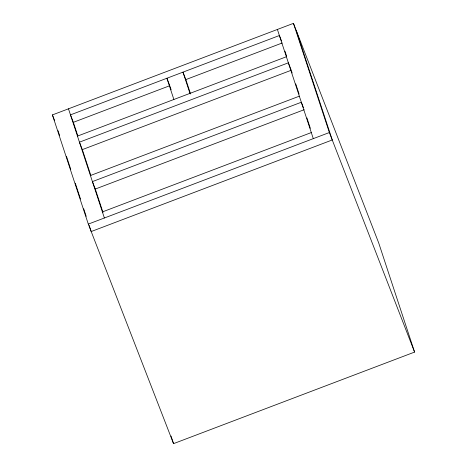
<?xml version="1.0" encoding="UTF-8"?>
<svg xmlns="http://www.w3.org/2000/svg" width="467" height="467" viewBox="0 0 467 467"><rect width="100%" height="100%" fill="white"/><g stroke="black" fill="none" stroke-linecap="round" stroke-linejoin="round"><path stroke-width="0.7" d="M52.415 114.917L293.463 23.35L378.69 242.898L414.585 352.083L173.537 443.65L88.31 224.102L52.415 114.917L54.511 120.328M77.866 136.02L73.366 122.319L169.79 85.695L166.9 78.252L173.876 99.483M190.583 93.972L185.854 79.588L282.278 42.964M77.458 136.107L286.37 56.752M82.338 149.615L291.25 70.26L288.361 62.817L79.448 142.172L82.338 149.615L90.849 175.487M90.417 175.534L299.329 96.179M103.009 212.479L95.303 189.042L304.215 109.687M102.384 211.93L311.296 132.57M88.31 224.102L329.363 132.535L293.463 23.35M329.363 132.535L414.585 352.083M281.49 40.933L279.389 35.521L70.476 114.876L73.366 122.319M303.427 107.655L301.326 102.244L92.413 181.599L95.303 189.042M185.854 79.588L182.971 72.146L189.946 93.377M296.352 30.793L332.253 139.972L91.199 231.544L89.156 225.322M284.981 51.183L286.557 55.976M291.478 70.937L292.149 72.98M295.728 83.873L299.09 94.089M306.936 117.958L310.333 128.297M277.398 29.456L313.293 138.635M170.011 86.377L171.138 89.804M68.48 108.811L104.38 217.996M171.033 436.05L173.537 443.65M58.025 130.655L59.618 135.488M66.437 156.223L70.751 169.352M75.292 183.169L80.522 199.065M83.698 208.737L86.202 216.338"/></g></svg>
